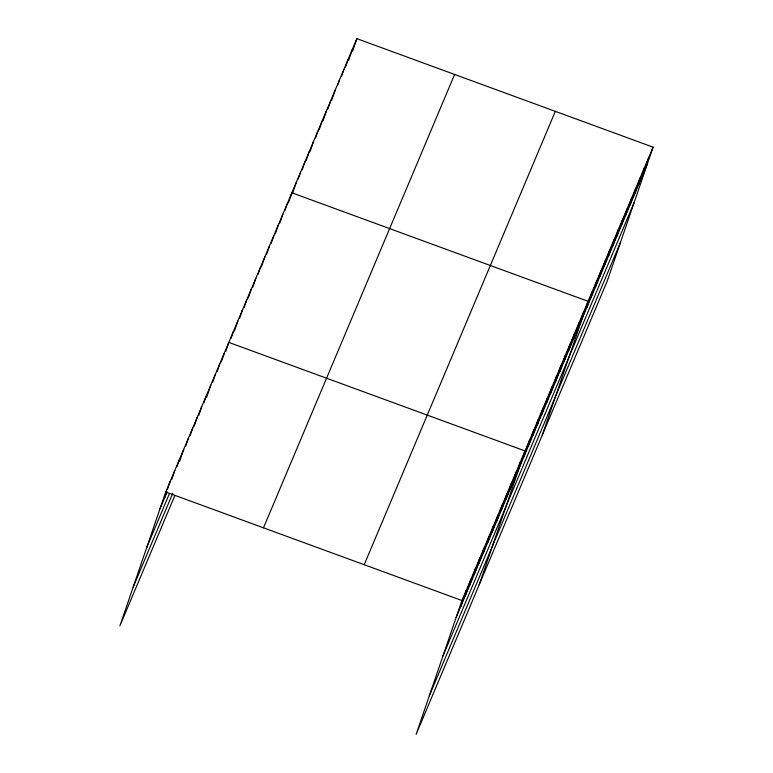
<?xml version="1.0" encoding="UTF-8"?>
<svg xmlns="http://www.w3.org/2000/svg" width="773" height="773" viewBox="0 0 773 773"><rect width="100%" height="100%" fill="white"/><g stroke="black" fill="none" stroke-linecap="round" stroke-linejoin="round"><path stroke-width="1.16" d="M653.088 147.17L461.945 600.524L416.125 734.35L607.269 280.995L653.088 147.17L356.875 38.65L165.731 492.005L119.912 625.83L174.882 495.454M164.475 498.15L166.398 492.536M167.548 489.174L170.244 481.318M171.674 479.608L174.746 470.631M176.949 466.679L179.249 459.945M179.529 461.607L183.752 449.258M185.568 446.427L188.264 438.571M190.081 435.74L192.767 427.884M194.197 426.174L197.27 417.198M198.7 415.488L201.782 406.521M203.975 402.559L206.285 395.834M206.565 397.486L210.787 385.147M212.604 382.306L215.29 374.461M217.107 371.629L219.803 363.774M221.233 362.064L224.305 353.087M225.735 351.377L228.808 342.4L525.022 450.92L479.202 584.746M231.011 338.448L233.311 331.714M234.364 331.124L237.823 321.027M239.64 318.196L242.326 310.34M244.142 307.509L246.829 299.653M248.268 297.943L251.341 288.967M252.771 287.256L255.844 278.28M258.047 274.328L260.346 267.593M261.4 267.004L264.849 256.907M266.666 254.075L269.362 246.22M271.178 243.389L273.864 235.533M275.294 233.823L278.367 224.846M279.797 223.136L282.879 214.16M285.073 210.208L287.382 203.473M288.426 202.893L291.885 192.796L588.098 301.315L542.279 435.131M292.378 193.733L296.214 182.515M298.243 178.969L300.552 172.244M302.195 169.818L304.881 161.963M306.147 160.658L309.219 151.692M310.089 151.508L313.548 141.411M315.577 137.865L317.877 131.139M319.143 129.835L322.215 120.859M323.085 120.685L326.544 110.587M327.8 109.283L330.883 100.306M331.752 100.132L335.211 90.035M337.627 85.368L339.54 79.754M341.569 76.208L343.879 69.483M345.521 67.058L348.208 59.202M348.7 60.149L352.536 48.931M352.643 50.989L356.875 38.65M460.689 606.67L466.448 589.838M465.191 595.983L470.96 579.151M469.694 585.296L475.463 568.464M474.207 574.61L479.965 557.787M478.709 563.923L484.468 547.1M483.212 553.236L488.98 536.414M487.724 542.549L493.483 525.727M492.227 531.863L497.986 515.04M496.73 521.186L502.498 504.354M501.233 510.499L507.001 493.667M505.745 499.812L511.504 482.98M510.248 489.125L516.006 472.293M514.75 478.439L520.519 461.607M523.765 457.065L529.524 440.233M528.268 446.379L534.027 429.546M532.771 435.692L538.539 418.86M537.283 425.005L543.042 408.173M541.786 414.318L547.545 397.486M546.289 403.632L552.057 386.8M550.801 392.945L556.56 376.113M555.304 382.258L561.063 365.426M559.807 371.571L565.565 354.739M564.309 360.885L570.078 344.053M568.822 350.198L574.581 333.376M573.324 339.511L579.083 322.689M577.827 328.825L583.596 312.002M586.668 307.867L592.427 291.034M590.997 297.586L596.766 280.763M595.336 287.314L601.094 270.482M599.664 277.034L605.423 260.211M603.993 266.762L609.762 249.93M608.332 256.481L614.091 239.659M612.66 246.21L618.419 229.378M616.999 235.929L622.758 219.107M621.328 225.658L627.087 208.826M625.657 215.377L631.425 198.555M629.995 205.106L635.754 188.274M634.324 194.825L640.083 178.003M638.653 184.554L644.421 167.722M642.991 174.273L648.75 157.45M159.972 508.837L167.181 491.734M146.754 547.448L169.277 494.015M133.14 587.219L172.785 493.184M263.487 527.814L454.621 74.459M364.199 564.715L555.333 111.36M456.186 617.356L647.32 164.002M442.968 655.968L634.102 202.613M429.344 695.739L620.487 242.384M165.731 492.005L461.945 600.524"/></g></svg>
